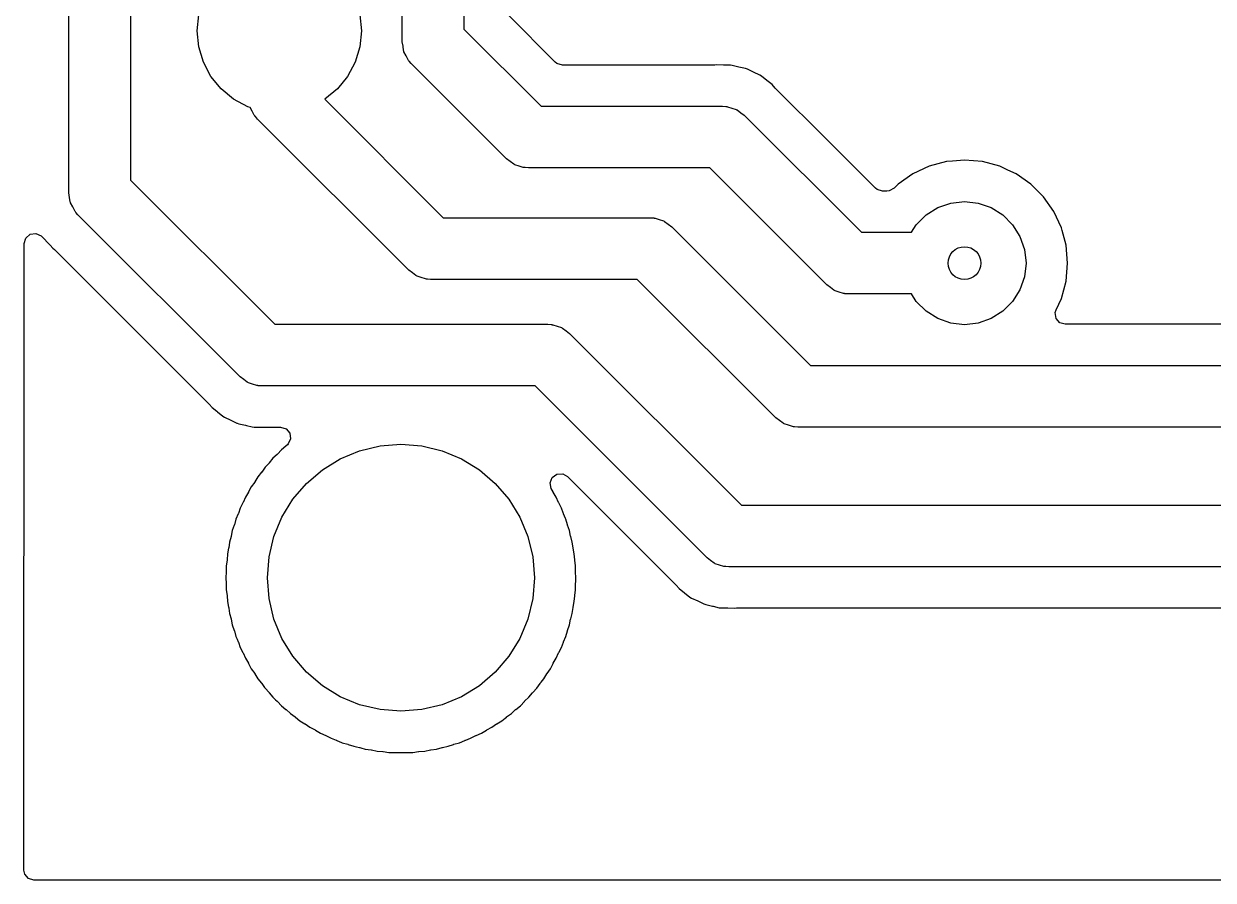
# Model space of a CAD drawing. Extents: x 4.71 to 7.86, y -5.32 to -1.9.
# Drawn here: x 4.713 to 5.282, y -5.316 to -4.905 of the extents above; entities that cross this region are included whole.
import ezdxf

# ---------------------------------------------------------------- set-up
doc = ezdxf.new("R2010")
doc.units = 0
doc.header["$MEASUREMENT"] = 0
doc.layers.add('BLACK', color=7, linetype='CONTINUOUS')

msp = doc.modelspace()

# ---------------------------------------------------------------- linework, layer by layer
at = {"layer": 'BLACK', "linetype": 'CONTINUOUS'}
for p, q in [((4.73418, -4.98625), (4.73418, -3.35938)), ((4.76371, -3.3655), (4.76371, -4.98013)), ((4.92343, -4.87126), (4.92343, -4.90766)), ((4.8939, -4.91378), (4.8939, -4.87738)), ((4.7956, -4.90854), (4.79636, -4.90086)), ((4.87358, -4.90086), (4.87434, -4.90854)), ((4.96718, -4.92355), (4.94456, -4.90093)), ((4.79636, -4.91622), (4.7956, -4.90854)), ((4.87434, -4.90854), (4.87358, -4.91622)), ((4.92343, -4.90766), (4.96045, -4.94469)), ((4.7986, -4.9236), (4.79636, -4.91622)), ((4.87358, -4.91622), (4.87134, -4.9236)), ((4.89425, -4.91588), (4.8939, -4.91378)), ((4.89451, -4.91799), (4.89425, -4.91588)), ((4.89465, -4.91827), (4.89451, -4.91799)), ((4.80223, -4.93041), (4.7986, -4.9236)), ((4.87134, -4.9236), (4.8677, -4.93041)), ((4.8947, -4.91857), (4.89465, -4.91827)), ((4.89571, -4.92045), (4.8947, -4.91857)), ((4.89665, -4.92236), (4.89571, -4.92045)), ((4.89692, -4.92269), (4.89665, -4.92236)), ((4.89701, -4.92285), (4.89692, -4.92269)), ((4.89724, -4.92305), (4.89701, -4.92285)), ((4.89822, -4.92422), (4.89724, -4.92305)), ((4.96799, -4.92421), (4.96718, -4.92355)), ((4.94389, -4.96989), (4.89822, -4.92422)), ((4.97063, -4.92498), (4.96799, -4.92421)), ((5.0436, -4.92498), (4.97063, -4.92498)), ((5.04452, -4.92489), (5.0436, -4.92498)), ((5.04453, -4.92489), (5.04452, -4.92489)), ((5.04781, -4.92498), (5.04453, -4.92489)), ((5.04453, -4.92489), (5.04453, -4.92489)), ((5.05109, -4.92498), (5.04781, -4.92498)), ((5.0511, -4.92498), (5.05109, -4.92498)), ((5.05109, -4.92498), (5.05109, -4.92498)), ((5.05109, -4.92498), (5.05109, -4.92498)), ((5.05109, -4.92498), (5.05109, -4.92498)), ((5.05202, -4.92509), (5.0511, -4.92498)), ((5.05521, -4.92589), (5.05202, -4.92509)), ((5.05202, -4.92509), (5.05202, -4.92509)), ((5.05841, -4.92659), (5.05521, -4.92589)), ((5.05842, -4.9266), (5.05841, -4.92659)), ((5.05841, -4.92659), (5.05841, -4.92659)), ((5.05929, -4.9269), (5.05842, -4.9266)), ((5.0593, -4.9269), (5.05929, -4.9269)), ((5.06224, -4.92836), (5.0593, -4.9269)), ((5.0593, -4.9269), (5.0593, -4.9269)), ((5.0593, -4.9269), (5.0593, -4.9269)), ((5.06522, -4.92974), (5.06224, -4.92836)), ((4.80713, -4.93638), (4.80223, -4.93041)), ((4.8677, -4.93041), (4.86281, -4.93638)), ((5.06523, -4.92974), (5.06522, -4.92974)), ((5.06522, -4.92974), (5.06522, -4.92974)), ((5.06601, -4.93023), (5.06523, -4.92974)), ((5.06602, -4.93023), (5.06601, -4.93023)), ((5.06602, -4.93024), (5.06602, -4.93023)), ((5.06857, -4.93229), (5.06602, -4.93024)), ((5.07119, -4.93428), (5.06857, -4.93229)), ((5.07264, -4.93599), (5.07119, -4.93428)), ((4.8131, -4.94127), (4.80713, -4.93638)), ((4.86281, -4.93638), (4.85684, -4.94127)), ((5.07278, -4.93614), (5.07264, -4.93599)), ((5.09713, -4.96048), (5.07278, -4.93614)), ((4.8199, -4.94491), (4.8131, -4.94127)), ((4.82105, -4.94526), (4.8199, -4.94491)), ((4.82202, -4.94705), (4.82105, -4.94526)), ((4.85684, -4.94127), (4.85678, -4.94131)), ((4.85678, -4.94131), (4.91357, -4.9981)), ((4.96045, -4.94469), (5.04734, -4.94469)), ((5.04734, -4.94469), (5.04886, -4.94481)), ((5.04886, -4.94481), (5.04917, -4.9448)), ((5.04917, -4.9448), (5.04935, -4.94485)), ((5.04935, -4.94485), (5.04977, -4.94489)), ((5.04977, -4.94489), (5.05179, -4.94558)), ((5.05179, -4.94558), (5.05383, -4.94619)), ((5.05383, -4.94619), (5.05408, -4.94636)), ((5.05408, -4.94636), (5.05437, -4.94646)), ((5.05437, -4.94646), (5.05605, -4.94777)), ((4.82295, -4.94896), (4.82202, -4.94705)), ((4.82323, -4.94929), (4.82295, -4.94896)), ((4.82332, -4.94945), (4.82323, -4.94929)), ((4.82354, -4.94966), (4.82332, -4.94945)), ((4.82453, -4.95082), (4.82354, -4.94966)), ((4.89702, -5.02331), (4.82453, -4.95082)), ((5.05605, -4.94777), (5.05778, -4.94901)), ((5.05778, -4.94901), (5.11387, -5.0051)), ((5.12061, -4.98397), (5.09713, -4.96048)), ((4.94562, -4.97113), (4.94389, -4.96989)), ((4.9473, -4.97243), (4.94562, -4.97113)), ((4.9476, -4.97253), (4.9473, -4.97243)), ((4.94785, -4.97271), (4.9476, -4.97253)), ((4.94989, -4.97332), (4.94785, -4.97271)), ((4.9519, -4.97401), (4.94989, -4.97332)), ((4.95233, -4.97405), (4.9519, -4.97401)), ((4.9525, -4.9741), (4.95233, -4.97405)), ((4.95281, -4.97409), (4.9525, -4.9741)), ((4.95433, -4.97421), (4.95281, -4.97409)), ((5.04123, -4.97421), (4.95433, -4.97421)), ((5.09732, -5.0303), (5.04123, -4.97421)), ((5.14637, -4.97342), (5.13856, -4.97706)), ((5.15469, -4.97119), (5.14637, -4.97342)), ((5.14637, -4.97342), (5.14637, -4.97342)), ((5.15755, -4.97094), (5.15469, -4.97119)), ((5.15469, -4.97119), (5.15469, -4.97119)), ((5.16327, -4.97044), (5.15755, -4.97094)), ((5.17185, -4.97119), (5.16327, -4.97044)), ((5.16327, -4.97044), (5.16327, -4.97044)), ((5.18017, -4.97342), (5.17185, -4.97119)), ((5.18408, -4.97524), (5.18017, -4.97342)), ((5.18017, -4.97342), (5.18017, -4.97342)), ((5.18017, -4.97342), (5.18017, -4.97342)), ((4.76371, -4.98013), (4.83277, -5.04919)), ((5.13856, -4.97706), (5.1315, -4.98201)), ((5.13856, -4.97706), (5.13856, -4.97706)), ((5.18798, -4.97706), (5.18408, -4.97524)), ((5.19504, -4.98201), (5.18798, -4.97706)), ((5.18798, -4.97706), (5.18798, -4.97706)), ((5.18798, -4.97706), (5.18798, -4.97706)), ((4.73453, -4.98835), (4.73418, -4.98625)), ((5.12142, -4.98462), (5.12061, -4.98397)), ((5.12406, -4.9854), (5.12142, -4.98462)), ((5.12609, -4.9854), (5.12406, -4.9854)), ((5.12713, -4.98528), (5.12609, -4.9854)), ((5.12954, -4.98397), (5.12713, -4.98528)), ((5.1315, -4.98201), (5.12954, -4.98397)), ((5.19832, -4.98528), (5.19504, -4.98201)), ((5.20113, -4.9881), (5.19832, -4.98528)), ((4.7348, -4.99046), (4.73453, -4.98835)), ((4.73493, -4.99074), (4.7348, -4.99046)), ((4.73498, -4.99104), (4.73493, -4.99074)), ((4.736, -4.99291), (4.73498, -4.99104)), ((5.15046, -4.99326), (5.1567, -4.99108)), ((5.1567, -4.99108), (5.16327, -4.99034)), ((5.16327, -4.99034), (5.16984, -4.99108)), ((5.16984, -4.99108), (5.17608, -4.99326)), ((5.20607, -4.99515), (5.20113, -4.9881)), ((4.73693, -4.99483), (4.736, -4.99291)), ((4.73721, -4.99515), (4.73693, -4.99483)), ((4.7373, -4.99532), (4.73721, -4.99515)), ((4.73752, -4.99552), (4.7373, -4.99532)), ((4.73851, -4.99669), (4.73752, -4.99552)), ((4.81622, -5.0744), (4.73851, -4.99669)), ((5.14018, -5.00145), (5.14486, -4.99678)), ((5.14486, -4.99678), (5.15046, -4.99326)), ((5.17608, -4.99326), (5.18168, -4.99678)), ((5.18168, -4.99678), (5.18636, -5.00145)), ((5.20971, -5.00296), (5.20607, -4.99515)), ((5.20607, -4.99515), (5.20607, -4.99515)), ((5.20607, -4.99515), (5.20607, -4.99515)), ((4.91357, -4.9981), (5.01257, -4.9981)), ((5.01257, -4.9981), (5.0141, -4.99823)), ((5.0141, -4.99823), (5.0144, -4.99822)), ((5.0144, -4.99822), (5.01458, -4.99827)), ((5.01458, -4.99827), (5.015, -4.99831)), ((5.015, -4.99831), (5.01702, -4.999)), ((5.01702, -4.999), (5.01906, -4.9996)), ((5.01906, -4.9996), (5.01931, -4.99978)), ((5.01931, -4.99978), (5.0196, -4.99988)), ((5.0196, -4.99988), (5.02128, -5.00119)), ((5.02128, -5.00119), (5.02301, -5.00243)), ((5.02301, -5.00243), (5.08946, -5.06888)), ((5.13789, -5.0051), (5.14018, -5.00145)), ((5.18636, -5.00145), (5.18987, -5.00705)), ((5.21005, -5.00423), (5.20971, -5.00296)), ((5.20971, -5.00296), (5.20971, -5.00296)), ((5.20971, -5.00296), (5.20971, -5.00296)), ((4.71281, -5.01047), (4.71359, -5.00783)), ((4.71359, -5.00783), (4.71567, -5.00603)), ((4.71567, -5.00603), (4.71839, -5.00564)), ((4.71839, -5.00564), (4.72089, -5.00679)), ((4.72089, -5.00679), (4.72124, -5.00712)), ((4.72124, -5.00712), (4.72135, -5.00724)), ((4.72135, -5.00724), (4.72192, -5.00796)), ((4.72192, -5.00796), (4.72192, -5.00797)), ((4.72192, -5.00797), (4.72424, -5.01029)), ((5.11387, -5.0051), (5.13789, -5.0051)), ((5.18987, -5.00705), (5.19206, -5.01329)), ((5.21194, -5.01128), (5.21005, -5.00423)), ((4.71255, -5.31003), (4.71281, -5.01047)), ((4.72424, -5.01029), (4.72518, -5.01128)), ((4.72518, -5.01128), (4.7265, -5.01267)), ((4.7265, -5.01267), (4.72651, -5.01268)), ((4.72651, -5.01268), (4.72722, -5.01327)), ((4.72722, -5.01327), (4.80122, -5.08727)), ((5.19206, -5.01329), (5.1928, -5.01986)), ((5.21269, -5.01986), (5.21194, -5.01128)), ((5.1928, -5.01986), (5.19206, -5.02643)), ((5.21194, -5.02845), (5.21269, -5.01986)), ((4.89875, -5.02455), (4.89702, -5.02331)), ((4.90043, -5.02585), (4.89875, -5.02455)), ((4.90072, -5.02595), (4.90043, -5.02585)), ((4.90097, -5.02613), (4.90072, -5.02595)), ((4.90301, -5.02674), (4.90097, -5.02613)), ((5.19206, -5.02643), (5.18987, -5.03268)), ((4.90503, -5.02743), (4.90301, -5.02674)), ((4.90545, -5.02747), (4.90503, -5.02743)), ((4.90563, -5.02752), (4.90545, -5.02747)), ((4.90594, -5.02751), (4.90563, -5.02752)), ((4.90746, -5.02763), (4.90594, -5.02751)), ((5.00646, -5.02763), (4.90746, -5.02763)), ((5.07291, -5.09408), (5.00646, -5.02763)), ((5.09905, -5.03154), (5.09732, -5.0303)), ((5.10073, -5.03285), (5.09905, -5.03154)), ((5.20971, -5.03677), (5.21194, -5.02845)), ((5.10102, -5.03295), (5.10073, -5.03285)), ((5.10127, -5.03313), (5.10102, -5.03295)), ((5.10331, -5.03373), (5.10127, -5.03313)), ((5.10533, -5.03443), (5.10331, -5.03373)), ((5.10576, -5.03446), (5.10533, -5.03443)), ((5.10593, -5.03451), (5.10576, -5.03446)), ((5.10624, -5.0345), (5.10593, -5.03451)), ((5.10776, -5.03463), (5.10624, -5.0345)), ((5.13789, -5.03463), (5.10776, -5.03463)), ((5.14018, -5.03827), (5.13789, -5.03463)), ((5.18987, -5.03268), (5.18636, -5.03827)), ((5.20716, -5.04223), (5.20971, -5.03677)), ((5.20971, -5.03677), (5.20971, -5.03677)), ((5.14486, -5.04295), (5.14018, -5.03827)), ((5.15046, -5.04647), (5.14486, -5.04295)), ((5.18168, -5.04295), (5.17608, -5.04647)), ((5.18636, -5.03827), (5.18168, -5.04295)), ((5.20676, -5.0436), (5.20716, -5.04223)), ((5.20715, -5.04632), (5.20676, -5.0436)), ((4.83277, -5.04919), (4.96366, -5.04919)), ((4.96366, -5.04919), (4.96518, -5.04932)), ((4.96518, -5.04932), (4.96549, -5.04931)), ((4.96549, -5.04931), (4.96567, -5.04936)), ((5.1567, -5.04865), (5.15046, -5.04647)), ((5.16327, -5.04939), (5.1567, -5.04865)), ((5.16984, -5.04865), (5.16327, -5.04939)), ((5.17608, -5.04647), (5.16984, -5.04865)), ((5.20895, -5.0484), (5.20715, -5.04632)), ((5.21159, -5.04917), (5.20895, -5.0484)), ((5.56828, -5.04917), (5.21159, -5.04917)), ((4.96567, -5.04936), (4.96609, -5.0494)), ((4.96609, -5.0494), (4.96811, -5.05009)), ((4.96811, -5.05009), (4.97015, -5.05069)), ((4.97015, -5.05069), (4.9704, -5.05087)), ((4.9704, -5.05087), (4.97069, -5.05097)), ((4.97069, -5.05097), (4.97237, -5.05228)), ((4.97237, -5.05228), (4.9741, -5.05352)), ((4.9741, -5.05352), (5.05649, -5.1359)), ((5.08946, -5.06888), (5.57999, -5.06888)), ((4.81795, -5.07563), (4.81622, -5.0744)), ((4.81963, -5.07694), (4.81795, -5.07563)), ((4.81992, -5.07704), (4.81963, -5.07694)), ((4.82017, -5.07722), (4.81992, -5.07704)), ((4.82221, -5.07783), (4.82017, -5.07722)), ((4.82423, -5.07852), (4.82221, -5.07783)), ((4.82465, -5.07856), (4.82423, -5.07852)), ((4.82483, -5.07861), (4.82465, -5.07856)), ((4.82514, -5.0786), (4.82483, -5.07861)), ((4.82666, -5.07872), (4.82514, -5.0786)), ((4.95755, -5.07872), (4.82666, -5.07872)), ((5.03993, -5.1611), (4.95755, -5.07872)), ((4.80122, -5.08727), (4.80136, -5.08742)), ((4.80136, -5.08742), (4.80281, -5.08913)), ((4.80281, -5.08913), (4.80281, -5.08913)), ((4.80281, -5.08913), (4.80281, -5.08913)), ((4.80281, -5.08913), (4.80281, -5.08913)), ((4.80281, -5.08913), (4.8051, -5.09087)), ((4.8051, -5.09087), (4.80543, -5.09112)), ((4.80543, -5.09112), (4.80798, -5.09317)), ((4.80798, -5.09317), (4.80798, -5.09317)), ((4.80798, -5.09317), (4.80799, -5.09318)), ((4.80799, -5.09318), (4.80877, -5.09366)), ((4.80877, -5.09366), (4.80878, -5.09367)), ((4.80878, -5.09367), (4.81176, -5.09505)), ((5.07464, -5.09532), (5.07291, -5.09408)), ((4.81176, -5.09505), (4.8147, -5.0965)), ((4.8147, -5.0965), (4.81471, -5.0965)), ((4.81471, -5.0965), (4.81558, -5.09681)), ((4.81558, -5.09681), (4.81559, -5.09681)), ((4.81559, -5.09681), (4.81559, -5.09681)), ((4.81559, -5.09681), (4.81559, -5.09681)), ((4.81559, -5.09681), (4.81559, -5.09681)), ((4.81559, -5.09681), (4.81879, -5.09752)), ((4.81879, -5.09752), (4.81921, -5.09762)), ((4.81921, -5.09762), (4.82198, -5.09831)), ((4.82198, -5.09831), (4.82198, -5.09831)), ((4.82198, -5.09831), (4.8229, -5.09842)), ((4.8229, -5.09842), (4.82291, -5.09843)), ((4.82291, -5.09843), (4.82291, -5.09843)), ((4.82291, -5.09843), (4.82619, -5.09843)), ((4.82619, -5.09843), (4.82947, -5.09852)), ((4.82947, -5.09852), (4.82948, -5.09851)), ((4.82948, -5.09851), (4.8304, -5.09843)), ((4.8304, -5.09843), (4.83559, -5.09843)), ((4.83559, -5.09843), (4.83823, -5.0992)), ((4.83823, -5.0992), (4.84003, -5.10128)), ((5.07632, -5.09663), (5.07464, -5.09532)), ((5.07661, -5.09673), (5.07632, -5.09663)), ((5.07686, -5.09691), (5.07661, -5.09673)), ((5.07891, -5.09751), (5.07686, -5.09691)), ((5.08092, -5.09821), (5.07891, -5.09751)), ((5.08135, -5.09824), (5.08092, -5.09821)), ((5.08152, -5.09829), (5.08135, -5.09824)), ((5.08183, -5.09828), (5.08152, -5.09829)), ((5.08335, -5.09841), (5.08183, -5.09828)), ((5.58611, -5.09841), (5.08335, -5.09841)), ((4.84042, -5.104), (4.83928, -5.10651)), ((4.84003, -5.10128), (4.84042, -5.104)), ((4.83397, -5.1115), (4.83194, -5.1134)), ((4.83409, -5.11138), (4.83397, -5.1115)), ((4.83599, -5.10935), (4.83409, -5.11138)), ((4.83814, -5.1076), (4.83599, -5.10935)), ((4.83599, -5.10935), (4.83599, -5.10935)), ((4.83827, -5.10749), (4.83814, -5.1076)), ((4.83892, -5.10688), (4.83827, -5.10749)), ((4.83928, -5.10651), (4.83892, -5.10688)), ((4.86419, -5.11365), (4.87347, -5.10981)), ((4.87347, -5.10981), (4.88323, -5.10746)), ((4.88323, -5.10746), (4.89324, -5.10667)), ((4.89324, -5.10667), (4.90325, -5.10746)), ((4.90325, -5.10746), (4.91301, -5.10981)), ((4.91301, -5.10981), (4.92228, -5.11365)), ((4.83007, -5.11568), (4.82817, -5.11772)), ((4.83018, -5.11556), (4.83007, -5.11568)), ((4.83194, -5.1134), (4.83018, -5.11556)), ((4.83194, -5.1134), (4.83194, -5.1134)), ((4.85563, -5.11889), (4.86419, -5.11365)), ((4.92228, -5.11365), (4.93084, -5.11889)), ((4.82471, -5.12228), (4.82327, -5.12466)), ((4.82647, -5.12012), (4.82471, -5.12228)), ((4.82471, -5.12228), (4.82471, -5.12228)), ((4.82657, -5.11999), (4.82647, -5.12012)), ((4.82817, -5.11772), (4.82657, -5.11999)), ((4.82817, -5.11772), (4.82817, -5.11772)), ((4.848, -5.12541), (4.85563, -5.11889)), ((4.93084, -5.11889), (4.93848, -5.12541)), ((4.96476, -5.12511), (4.96578, -5.12256)), ((4.96578, -5.12256), (4.96802, -5.12096)), ((4.96802, -5.12096), (4.97076, -5.12082)), ((4.97076, -5.12082), (4.97307, -5.12211)), ((4.97307, -5.12211), (5.02494, -5.17398)), ((4.82157, -5.12707), (4.82029, -5.12954)), ((4.82318, -5.1248), (4.82157, -5.12707)), ((4.82327, -5.12466), (4.82318, -5.1248)), ((4.84148, -5.13305), (4.848, -5.12541)), ((4.93848, -5.12541), (4.945, -5.13305)), ((4.96529, -5.12781), (4.96476, -5.12511)), ((4.96618, -5.12954), (4.96529, -5.12781)), ((4.81758, -5.13476), (4.8163, -5.13723)), ((4.81766, -5.13461), (4.81758, -5.13476)), ((4.81876, -5.13206), (4.81766, -5.13461)), ((4.82021, -5.12969), (4.81876, -5.13206)), ((4.82029, -5.12954), (4.82021, -5.12969)), ((4.83623, -5.14161), (4.84148, -5.13305)), ((4.945, -5.13305), (4.95024, -5.14161)), ((4.96626, -5.12968), (4.96618, -5.12954)), ((4.96771, -5.13206), (4.96626, -5.12968)), ((4.96882, -5.13461), (4.96771, -5.13206)), ((4.96771, -5.13206), (4.96771, -5.13206)), ((4.96889, -5.13476), (4.96882, -5.13461)), ((4.96953, -5.136), (4.96889, -5.13476)), ((4.81531, -5.14001), (4.8142, -5.14256)), ((4.81537, -5.13986), (4.81531, -5.14001)), ((4.8163, -5.13723), (4.81537, -5.13986)), ((4.97017, -5.13723), (4.96953, -5.136)), ((4.971, -5.13957), (4.97017, -5.13723)), ((4.9711, -5.13986), (4.971, -5.13957)), ((4.97116, -5.14001), (4.9711, -5.13986)), ((4.97211, -5.14219), (4.97116, -5.14001)), ((5.05649, -5.1359), (5.64407, -5.1359)), ((4.8134, -5.1454), (4.81247, -5.14802)), ((4.81345, -5.14524), (4.8134, -5.1454)), ((4.8142, -5.14256), (4.81345, -5.14524)), ((4.8142, -5.14256), (4.8142, -5.14256)), ((4.83239, -5.15088), (4.83623, -5.14161)), ((4.95024, -5.14161), (4.95408, -5.15088)), ((4.97227, -5.14256), (4.97211, -5.14219)), ((4.97302, -5.14524), (4.97227, -5.14256)), ((4.97307, -5.1454), (4.97302, -5.14524)), ((4.974, -5.14802), (4.97307, -5.1454)), ((4.81187, -5.15091), (4.81112, -5.15359)), ((4.8119, -5.15075), (4.81187, -5.15091)), ((4.81247, -5.14802), (4.8119, -5.15075)), ((4.81247, -5.14802), (4.81247, -5.14802)), ((4.83005, -5.16064), (4.83239, -5.15088)), ((4.95408, -5.15088), (4.95643, -5.16064)), ((4.97457, -5.15075), (4.974, -5.14802)), ((4.97461, -5.15091), (4.97457, -5.15075)), ((4.97536, -5.15359), (4.97461, -5.15091)), ((4.81071, -5.15651), (4.81014, -5.15923)), ((4.81074, -5.15634), (4.81071, -5.15651)), ((4.81112, -5.15359), (4.81074, -5.15634)), ((4.97574, -5.15634), (4.97536, -5.15359)), ((4.97577, -5.1565), (4.97574, -5.15634)), ((4.97633, -5.15923), (4.97577, -5.1565)), ((4.80993, -5.16217), (4.80956, -5.16493)), ((4.80995, -5.16201), (4.80993, -5.16217)), ((4.81014, -5.15923), (4.80995, -5.16201)), ((4.81014, -5.15923), (4.81014, -5.15923)), ((4.82926, -5.17065), (4.83005, -5.16064)), ((4.95643, -5.16064), (4.95721, -5.17065)), ((4.97652, -5.16201), (4.97633, -5.15923)), ((4.97633, -5.15923), (4.97633, -5.15923)), ((4.97654, -5.16217), (4.97652, -5.16201)), ((4.97692, -5.16493), (4.97654, -5.16217)), ((5.04166, -5.16234), (5.03993, -5.1611)), ((5.04334, -5.16365), (5.04166, -5.16234)), ((4.80955, -5.16788), (4.80936, -5.17065)), ((4.80956, -5.16771), (4.80955, -5.16788)), ((4.80956, -5.16493), (4.80956, -5.16493)), ((4.80956, -5.16493), (4.80956, -5.16771)), ((4.97692, -5.16771), (4.97692, -5.16493)), ((4.97692, -5.16788), (4.97692, -5.16771)), ((4.97711, -5.17065), (4.97692, -5.16788)), ((4.97692, -5.16788), (4.97692, -5.16788)), ((5.04363, -5.16375), (5.04334, -5.16365)), ((5.04389, -5.16393), (5.04363, -5.16375)), ((5.04593, -5.16454), (5.04389, -5.16393)), ((5.04794, -5.16523), (5.04593, -5.16454)), ((5.04837, -5.16526), (5.04794, -5.16523)), ((5.04854, -5.16531), (5.04837, -5.16526)), ((5.04885, -5.1653), (5.04854, -5.16531)), ((5.05037, -5.16543), (5.04885, -5.1653)), ((5.65019, -5.16543), (5.05037, -5.16543)), ((4.80936, -5.17065), (4.80936, -5.17065)), ((4.80936, -5.17065), (4.80955, -5.17343)), ((4.80955, -5.17343), (4.80956, -5.17359)), ((4.80956, -5.17359), (4.80956, -5.17637)), ((4.83005, -5.18066), (4.82926, -5.17065)), ((4.95721, -5.17065), (4.95643, -5.18066)), ((4.97692, -5.17343), (4.97698, -5.17267)), ((4.97692, -5.17359), (4.97692, -5.17343)), ((4.97692, -5.17637), (4.97692, -5.17359)), ((4.97698, -5.17267), (4.97711, -5.17065)), ((5.02494, -5.17398), (5.02507, -5.17412)), ((5.02507, -5.17412), (5.02653, -5.17584)), ((4.80956, -5.17637), (4.80956, -5.17638)), ((4.80956, -5.17638), (4.80993, -5.17913)), ((4.80993, -5.17913), (4.80995, -5.1793)), ((4.80995, -5.1793), (4.81014, -5.18207)), ((4.97633, -5.18207), (4.97652, -5.17929)), ((4.97652, -5.17929), (4.97654, -5.17913)), ((4.97654, -5.17913), (4.97692, -5.17637)), ((5.02653, -5.17584), (5.02653, -5.17584)), ((5.02653, -5.17584), (5.02653, -5.17584)), ((5.02653, -5.17584), (5.02653, -5.17584)), ((5.02653, -5.17584), (5.02914, -5.17782)), ((5.02914, -5.17782), (5.02914, -5.17782)), ((5.02914, -5.17782), (5.0317, -5.17988)), ((5.0317, -5.17988), (5.0317, -5.17988)), ((5.0317, -5.17988), (5.0317, -5.17988)), ((5.0317, -5.17988), (5.03249, -5.18037)), ((5.03249, -5.18037), (5.03249, -5.18037)), ((5.03249, -5.18037), (5.03547, -5.18175)), ((4.81014, -5.18207), (4.81014, -5.18207)), ((4.81014, -5.18207), (4.81071, -5.1848)), ((4.81071, -5.1848), (4.81074, -5.18496)), ((4.81074, -5.18496), (4.81077, -5.18522)), ((4.81077, -5.18522), (4.81112, -5.18772)), ((4.83239, -5.19042), (4.83005, -5.18066)), ((4.95643, -5.18066), (4.95408, -5.19042)), ((4.97536, -5.18772), (4.97574, -5.18496)), ((4.97574, -5.18496), (4.97577, -5.1848)), ((4.97577, -5.1848), (4.97633, -5.18207)), ((5.03547, -5.18175), (5.03841, -5.18321)), ((5.03841, -5.18321), (5.03842, -5.18321)), ((5.03842, -5.18321), (5.03929, -5.18352)), ((5.03929, -5.18352), (5.0393, -5.18352)), ((5.0393, -5.18352), (5.0393, -5.18352)), ((5.0393, -5.18352), (5.0393, -5.18352)), ((5.0393, -5.18352), (5.0393, -5.18352)), ((5.0393, -5.18352), (5.0425, -5.18423)), ((5.0425, -5.18423), (5.04284, -5.18431)), ((5.04284, -5.18431), (5.04569, -5.18502)), ((5.04569, -5.18502), (5.0457, -5.18502)), ((5.0457, -5.18502), (5.04661, -5.18513)), ((5.04661, -5.18513), (5.04662, -5.18513)), ((5.04662, -5.18513), (5.04662, -5.18513)), ((5.04662, -5.18513), (5.0499, -5.18513)), ((5.0499, -5.18513), (5.05318, -5.18522)), ((5.05318, -5.18522), (5.05319, -5.18522)), ((5.05319, -5.18522), (5.05411, -5.18513)), ((5.05411, -5.18513), (5.64869, -5.18513)), ((4.81112, -5.18772), (4.81112, -5.18772)), ((4.81112, -5.18772), (4.81187, -5.19039)), ((4.81187, -5.19039), (4.8119, -5.19056)), ((4.8119, -5.19056), (4.81247, -5.19328)), ((4.83623, -5.1997), (4.83239, -5.19042)), ((4.95408, -5.19042), (4.95024, -5.1997)), ((4.974, -5.19328), (4.97457, -5.19056)), ((4.97457, -5.19056), (4.97461, -5.19039)), ((4.97461, -5.19039), (4.97536, -5.18772)), ((4.81247, -5.19328), (4.81247, -5.19328)), ((4.81247, -5.19328), (4.8134, -5.1959)), ((4.8134, -5.1959), (4.81345, -5.19606)), ((4.81345, -5.19606), (4.8142, -5.19874)), ((4.97227, -5.19874), (4.97302, -5.19606)), ((4.97302, -5.19606), (4.97307, -5.1959)), ((4.97307, -5.1959), (4.974, -5.19328)), ((4.8142, -5.19874), (4.8142, -5.19874)), ((4.8142, -5.19874), (4.81476, -5.20002)), ((4.81476, -5.20002), (4.81531, -5.20129)), ((4.81531, -5.20129), (4.81537, -5.20145)), ((4.81537, -5.20145), (4.8163, -5.20407)), ((4.84148, -5.20826), (4.83623, -5.1997)), ((4.95024, -5.1997), (4.945, -5.20826)), ((4.97017, -5.20407), (4.9711, -5.20145)), ((4.9711, -5.20145), (4.97116, -5.20129)), ((4.97116, -5.20129), (4.97227, -5.19874)), ((4.97227, -5.19874), (4.97227, -5.19874)), ((4.97227, -5.19874), (4.97227, -5.19874)), ((4.97227, -5.19874), (4.97227, -5.19874)), ((4.8163, -5.20407), (4.81758, -5.20654)), ((4.81758, -5.20654), (4.81766, -5.20669)), ((4.81766, -5.20669), (4.81876, -5.20924)), ((4.848, -5.21589), (4.84148, -5.20826)), ((4.945, -5.20826), (4.93848, -5.21589)), ((4.96771, -5.20924), (4.96882, -5.20669)), ((4.96882, -5.20669), (4.96889, -5.20654)), ((4.96889, -5.20654), (4.97017, -5.20407)), ((4.81876, -5.20924), (4.81876, -5.20924)), ((4.81876, -5.20924), (4.82021, -5.21162)), ((4.82021, -5.21162), (4.82029, -5.21176)), ((4.82029, -5.21176), (4.82157, -5.21423)), ((4.82157, -5.21423), (4.82318, -5.2165)), ((4.9633, -5.21651), (4.9649, -5.21423)), ((4.9649, -5.21423), (4.96618, -5.21176)), ((4.96618, -5.21176), (4.96626, -5.21162)), ((4.96626, -5.21162), (4.96771, -5.20924)), ((4.82318, -5.2165), (4.82327, -5.21664)), ((4.82327, -5.21664), (4.82471, -5.21902)), ((4.82471, -5.21902), (4.82471, -5.21902)), ((4.82471, -5.21902), (4.82647, -5.22118)), ((4.85563, -5.22241), (4.848, -5.21589)), ((4.93848, -5.21589), (4.93084, -5.22241)), ((4.96045, -5.22063), (4.96176, -5.21902)), ((4.96176, -5.21902), (4.96321, -5.21664)), ((4.96321, -5.21664), (4.9633, -5.21651)), ((4.82647, -5.22118), (4.82657, -5.22131)), ((4.82657, -5.22131), (4.82791, -5.22321)), ((4.82791, -5.22321), (4.82817, -5.22358)), ((4.82817, -5.22358), (4.83007, -5.22562)), ((4.83007, -5.22562), (4.83018, -5.22574)), ((4.83018, -5.22574), (4.83194, -5.2279)), ((4.86419, -5.22765), (4.85563, -5.22241)), ((4.93084, -5.22241), (4.92228, -5.22765)), ((4.95454, -5.2279), (4.95629, -5.22574)), ((4.95629, -5.22574), (4.9564, -5.22562)), ((4.9564, -5.22562), (4.9583, -5.22358)), ((4.9583, -5.22358), (4.95991, -5.22131)), ((4.95991, -5.22131), (4.96001, -5.22118)), ((4.96001, -5.22118), (4.96045, -5.22063)), ((4.83194, -5.2279), (4.83322, -5.2291)), ((4.83322, -5.2291), (4.83397, -5.2298)), ((4.83397, -5.2298), (4.83409, -5.22992)), ((4.83409, -5.22992), (4.83599, -5.23195)), ((4.87347, -5.2315), (4.86419, -5.22765)), ((4.88323, -5.23384), (4.87347, -5.2315)), ((4.91301, -5.2315), (4.90325, -5.23384)), ((4.92228, -5.22765), (4.91301, -5.2315)), ((4.95049, -5.23195), (4.95239, -5.22992)), ((4.95239, -5.22992), (4.9525, -5.2298)), ((4.9525, -5.2298), (4.95454, -5.2279)), ((4.83599, -5.23195), (4.83599, -5.23195)), ((4.83599, -5.23195), (4.83815, -5.23371)), ((4.83815, -5.23371), (4.83827, -5.23382)), ((4.83827, -5.23382), (4.8403, -5.23572)), ((4.8403, -5.23572), (4.84258, -5.23732)), ((4.84258, -5.23732), (4.84271, -5.23742)), ((4.89324, -5.23463), (4.88323, -5.23384)), ((4.90325, -5.23384), (4.89324, -5.23463)), ((4.94377, -5.23742), (4.9439, -5.23732)), ((4.9439, -5.23732), (4.94617, -5.23572)), ((4.94617, -5.23572), (4.94626, -5.23563)), ((4.94626, -5.23563), (4.9482, -5.23382)), ((4.9482, -5.23382), (4.94833, -5.23371)), ((4.94833, -5.23371), (4.95049, -5.23195)), ((4.84271, -5.23742), (4.84487, -5.23918)), ((4.84487, -5.23918), (4.84487, -5.23918)), ((4.84487, -5.23918), (4.84487, -5.23918)), ((4.84487, -5.23918), (4.84724, -5.24062)), ((4.84724, -5.24062), (4.84738, -5.24071)), ((4.84738, -5.24071), (4.84966, -5.24232)), ((4.84966, -5.24232), (4.84966, -5.24232)), ((4.84966, -5.24232), (4.84966, -5.24232)), ((4.84966, -5.24232), (4.85213, -5.2436)), ((4.93435, -5.2436), (4.93682, -5.24232)), ((4.93682, -5.24232), (4.93909, -5.24071)), ((4.93909, -5.24071), (4.93923, -5.24062)), ((4.93923, -5.24062), (4.94161, -5.23918)), ((4.94161, -5.23918), (4.94322, -5.23787)), ((4.94322, -5.23787), (4.94377, -5.23742)), ((4.85213, -5.2436), (4.85227, -5.24368)), ((4.85227, -5.24368), (4.85465, -5.24512)), ((4.85465, -5.24512), (4.85465, -5.24512)), ((4.85465, -5.24512), (4.8572, -5.24623)), ((4.8572, -5.24623), (4.85735, -5.2463)), ((4.85735, -5.2463), (4.85735, -5.2463)), ((4.85735, -5.2463), (4.85982, -5.24758)), ((4.85982, -5.24758), (4.86215, -5.24841)), ((4.86215, -5.24841), (4.86244, -5.24852)), ((4.86244, -5.24852), (4.8626, -5.24858)), ((4.8626, -5.24858), (4.86477, -5.24952)), ((4.92133, -5.24968), (4.92388, -5.24858)), ((4.92388, -5.24858), (4.92403, -5.24852)), ((4.92403, -5.24852), (4.92431, -5.24842)), ((4.92431, -5.24842), (4.92665, -5.24758)), ((4.92665, -5.24758), (4.92912, -5.2463)), ((4.92912, -5.2463), (4.92927, -5.24623)), ((4.92927, -5.24623), (4.93183, -5.24512)), ((4.93183, -5.24512), (4.9342, -5.24368)), ((4.9342, -5.24368), (4.93435, -5.2436)), ((4.86477, -5.24952), (4.86515, -5.24968)), ((4.86515, -5.24968), (4.86783, -5.25044)), ((4.86783, -5.25044), (4.86799, -5.25049)), ((4.86799, -5.25049), (4.87061, -5.25142)), ((4.87061, -5.25142), (4.87189, -5.25168)), ((4.87189, -5.25168), (4.87333, -5.25198)), ((4.87333, -5.25198), (4.87349, -5.25202)), ((4.87349, -5.25202), (4.8741, -5.25219)), ((4.8741, -5.25219), (4.87617, -5.25277)), ((4.87617, -5.25277), (4.87617, -5.25277)), ((4.87617, -5.25277), (4.87617, -5.25277)), ((4.87617, -5.25277), (4.87893, -5.25315)), ((4.87893, -5.25315), (4.87909, -5.25318)), ((4.87909, -5.25318), (4.88182, -5.25375)), ((4.88182, -5.25375), (4.88459, -5.25394)), ((4.88459, -5.25394), (4.88476, -5.25395)), ((4.88476, -5.25395), (4.88751, -5.25433)), ((4.88751, -5.25433), (4.88751, -5.25433)), ((4.88751, -5.25433), (4.89896, -5.25433)), ((4.89896, -5.25433), (4.90172, -5.25395)), ((4.90172, -5.25395), (4.90188, -5.25394)), ((4.90188, -5.25394), (4.90466, -5.25375)), ((4.90466, -5.25375), (4.90738, -5.25318)), ((4.90738, -5.25318), (4.90755, -5.25315)), ((4.90755, -5.25315), (4.9103, -5.25277)), ((4.9103, -5.25277), (4.91298, -5.25202)), ((4.91298, -5.25202), (4.91314, -5.25198)), ((4.91314, -5.25198), (4.91587, -5.25142)), ((4.91587, -5.25142), (4.91849, -5.25049)), ((4.91849, -5.25049), (4.91865, -5.25044)), ((4.91865, -5.25044), (4.92133, -5.24968)), ((4.71255, -5.31072), (4.71255, -5.31003)), ((4.71299, -5.31275), (4.71255, -5.31072)), ((4.7148, -5.31483), (4.71299, -5.31275)), ((4.71743, -5.3156), (4.7148, -5.31483)), ((5.90726, -5.3156), (4.71743, -5.3156))]:
    msp.add_line(p, q, dxfattribs=at)
at = {"layer": 'BLACK'}
msp.add_circle((5.16327, -5.01986), 0.00787, dxfattribs=at)

doc.saveas('drawing.dxf')
